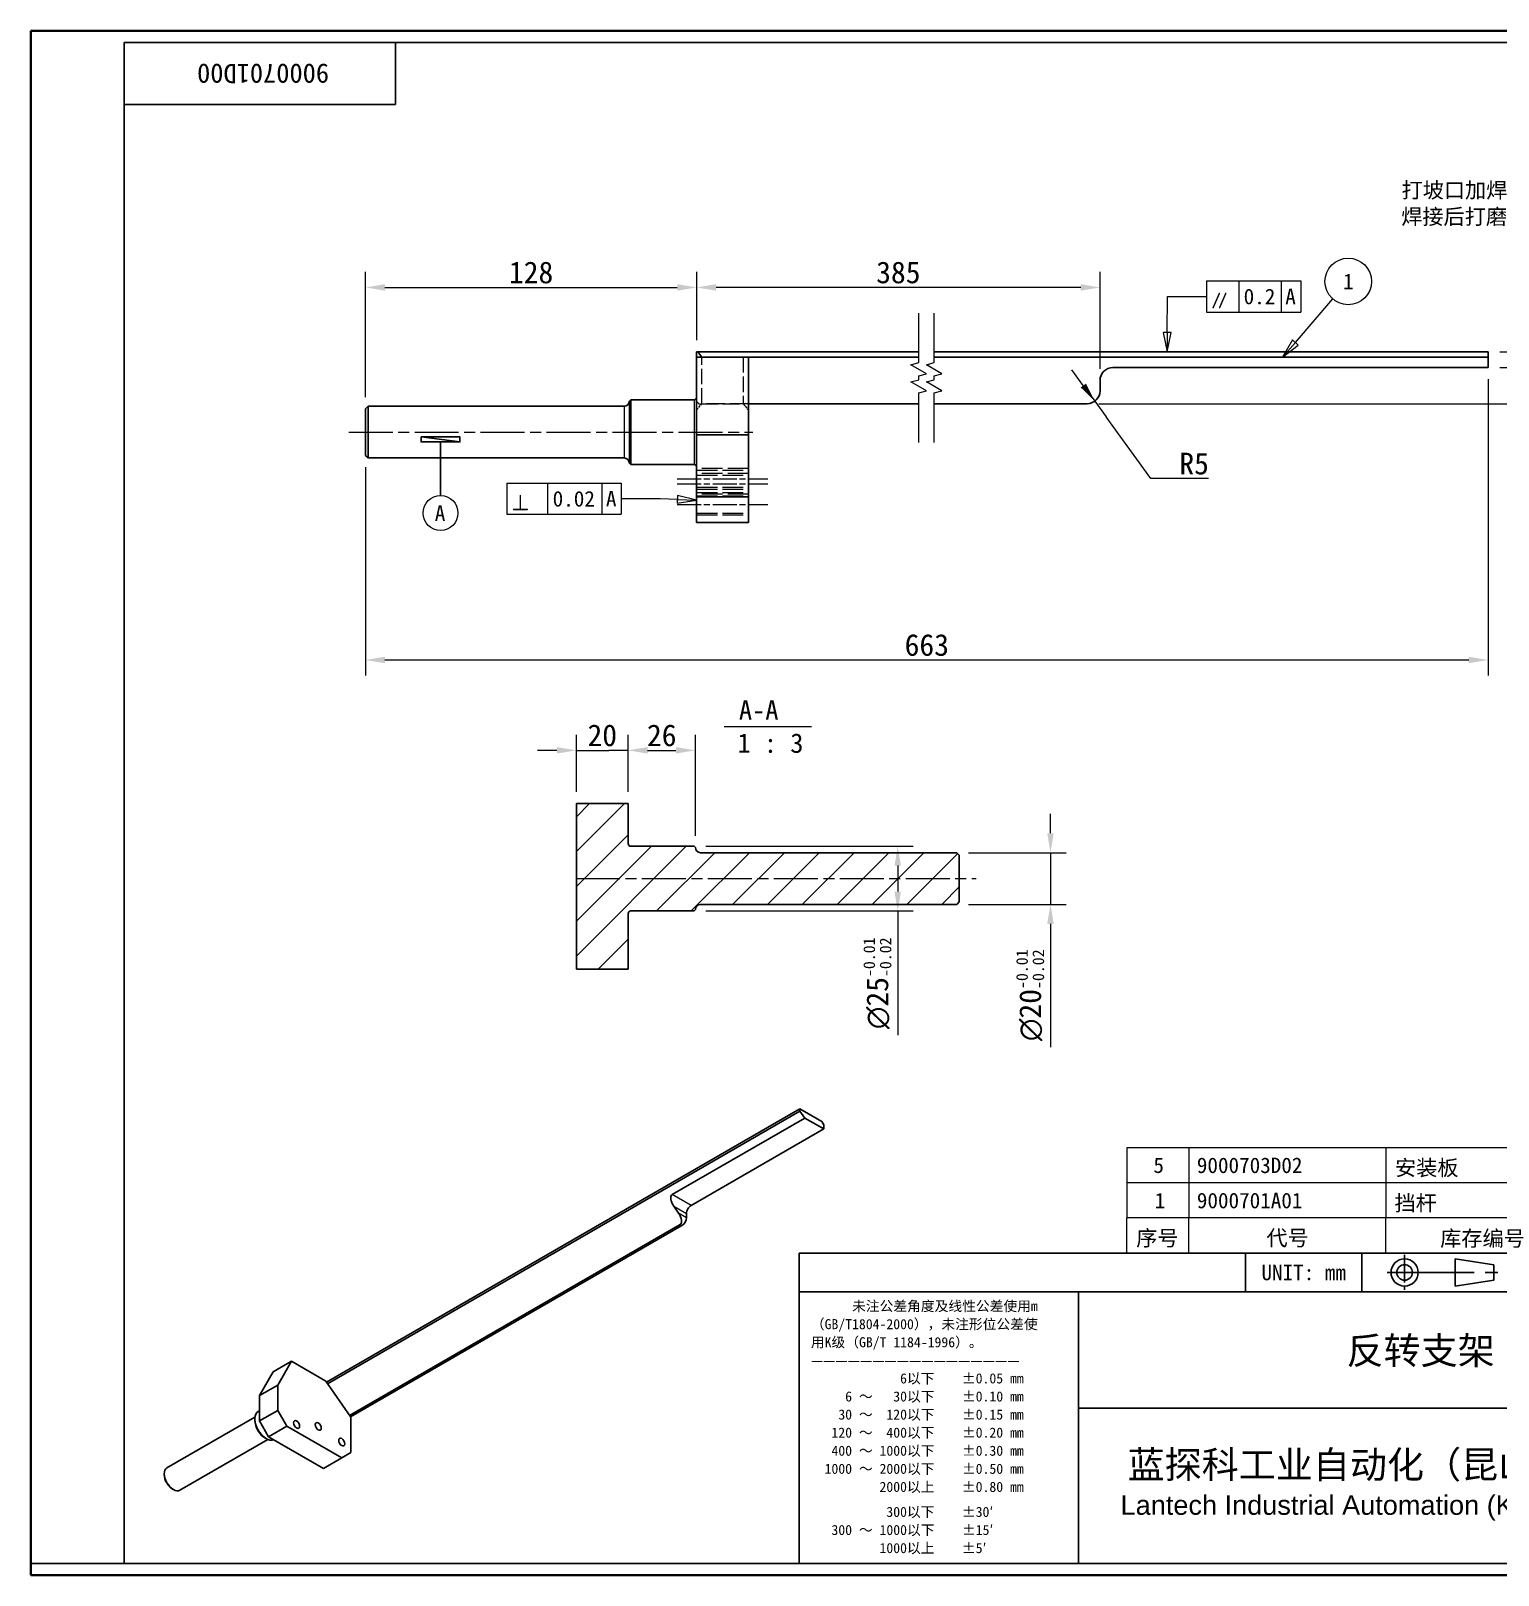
# Model space of a CAD drawing. Header units: millimetres. Extents: x 18 to 875, y 16 to 614.
# Drawn here: x 18 to 585, y 16 to 614 of the extents above; entities that cross this region are included whole.
import ezdxf
from ezdxf.enums import TextEntityAlignment as Align

# ---------------------------------------------------------------- set-up
doc = ezdxf.new("R2010")
doc.units = ezdxf.units.MM
doc.header["$LTSCALE"] = 3
doc.linetypes.add('CHAIN', pattern=[0.3543, 0.2362, -0.0295, 0.0591, -0.0295])
doc.linetypes.add('DASHED', pattern=[0.2067, 0.1654, -0.0413])
for name, color, linetype, lineweight in [('1', 7, 'Continuous', 18), ('剖面线 (ISO)', 7, 'Continuous', 18), ('可见 (ISO)', 7, 'Continuous', 25), ('可见窄的 (ISO)', 7, 'Continuous', 18), ('图框 (ISO)', 7, 'Continuous', 35), ('标题 (ISO)', 7, 'Continuous', 25)]:
    doc.layers.add(name, color=color, linetype=linetype, lineweight=lineweight)
for name, color, linetype, lineweight, true_color in [('中心线 (ISO)', 1, 'CHAIN', 18, 0xff0000), ('尺寸 (ISO)', 7, 'Continuous', 18, 0x008000), ('折线 (ISO)', 7, 'Continuous', 18, 0x008000), ('符号 (ISO)', 7, 'Continuous', 18, 0x008000), ('隐藏 (ISO)', 5, 'DASHED', 18, 0x0000ff)]:
    doc.layers.add(name, color=color, linetype=linetype, lineweight=lineweight, true_color=true_color)
doc.styles.add('HZ_33', font='simfang.ttf')
doc.styles.add('文本样式100', font='AIGDT___.TTF')
doc.styles.add('文本样式164', font='SimSun.ttf')
doc.styles.add('文本样式165', font='SimSun.ttf')
doc.styles.add('文本样式74', font='SimSun.ttf')
doc.styles.add('最新国标', font='simfang.ttf')
doc.styles.add('注释文本 (ISO)', font='simfang.ttf')
doc.dimstyles.new('默认 (GB)', dxfattribs={"dimscale": 3, "dimtxt": 2.8, "dimasz": 2.5, "dimexe": 2, "dimexo": 1.5, "dimgap": 0.5, "dimtad": 1, "dimtoh": 1, "dimdsep": 46, "dimtxsty": '最新国标', "dimcen": 0.09, "dimdle": 10, "dimclrd": 256, "dimclre": 256, "dimclrt": 256, "dimaunit": 1, "dimadec": 3, "dimazin": 2, "dimtfac": 0.535714, "dimtmove": 0, "dimatfit": 3, "dimfxl": 0, "dimtolj": 1, "dimtzin": 0, "dimlwd": -1, "dimlwe": -1, "dimarcsym": 0})

# ---------------------------------------------------------------- blocks, each defined once
blk = doc.blocks.new('图框 最新国标')
at = {"layer": '图框 (ISO)'}
for p, q in [((6, 7), (6, 204.5)), ((6, 204.5), (291.5, 204.5)), ((6, 7), (6, 5.5)), ((6, 7), (6, 5.5)), ((291.5, 5.5), (6, 5.5))]:
    blk.add_line(p, q, dxfattribs=at)
at = {"layer": '图框 (ISO)', "color": 7, "linetype": 'Continuous', "lineweight": 25}
for p, q in [((18, 203), (290, 203)), ((18, 7), (18, 203)), ((18, 203), (290, 203)), ((53, 203), (53, 195)), ((53, 195), (18, 195)), ((290, 7), (6, 7)), ((290, 7), (18, 7))]:
    blk.add_line(p, q, dxfattribs=at)
at = {"layer": '图框 (ISO)', "style": '文本样式74'}
blk.add_attdef('零件代号_001', (44.42, 200.25), '', height=2.5, rotation=180, dxfattribs=at)
blk = doc.blocks.new('标题栏 最新国标')
at = {"layer": '标题 (ISO)'}
for p, q in [((381.98, -183.84), (196.98, -183.84)), ((196.98, -183.84), (196.98, -223.84)), ((254.48, -183.84), (254.48, -188.84)), ((269.48, -183.84), (269.48, -188.84)), ((281.48, -188.09), (281.48, -184.59)), ((281.48, -184.59), (286.48, -185.34)), ((289.48, -183.84), (289.48, -188.84)), ((381.98, -223.84), (381.98, -183.84)), ((383.48, -183.84), (383.48, -225.34)), ((286.48, -185.34), (286.48, -187.34)), ((196.98, -188.84), (381.98, -188.84)), ((232.98, -188.84), (232.98, -223.84)), ((286.48, -187.34), (281.48, -188.09)), ((321.98, -188.84), (321.98, -223.84)), ((321.98, -193.84), (381.98, -193.84)), ((321.98, -198.84), (381.98, -198.84)), ((351.98, -198.84), (351.98, -208.84)), ((321.98, -203.84), (232.98, -203.84)), ((321.98, -203.84), (381.98, -203.84)), ((321.98, -208.84), (381.98, -208.84)), ((321.98, -218.84), (381.98, -218.84)), ((196.98, -223.84), (381.98, -223.84)), ((383.48, -225.34), (196.98, -225.34))]:
    blk.add_line(p, q, dxfattribs=at)
at = {"layer": '标题 (ISO)', "linetype": 'CHAIN', "ltscale": 5.000333}
blk.add_line((274.98, -184.09), (274.98, -188.59), dxfattribs=at)
at = {"layer": '标题 (ISO)', "linetype": 'CHAIN', "ltscale": 15.834605}
blk.add_line((272.73, -186.34), (286.98, -186.34), dxfattribs=at)
at = {"layer": '标题 (ISO)'}
for radius in [1.75, 1]:
    blk.add_circle((274.98, -186.34), radius, dxfattribs=at)
at = {"layer": '1', "style": '文本样式164'}
for s, p in [('材 料', (299.48, -186.34)), ('UNIT: mm', (261.98, -186.34)), ('设 计', (327.98, -191.34)), ('制 图', (327.98, -196.34)), ('比 例', (327.98, -201.34)), ('重 量', (357.98, -201.34)), ('共 3  张', (336.98, -206.34)), ('第 1  张', (366.98, -206.34))]:
    blk.add_text(s, height=2, dxfattribs=at).set_placement(p, align=Align.MIDDLE_CENTER)
at = {"layer": '标题 (ISO)', "char_height": 2, "style": '注释文本 (ISO)'}
for s, insert, attachment_point, line_spacing_factor in [('{\\fSimSun|b0|i0|c134|p2;\\H0.65x;      未注公差角度及线性公差使用m\\P（GB/T1804-2000），未注形位公差使\\P用K级（GB/T 1184-1996）。\\P—————————————————\\P             6以下    ±0.05 mm\\P     6 ～   30以下    ±0.10 mm\\P    30 ～  120以下    ±0.15 mm\\P   120 ～  400以下    ±0.20 mm\\P   400 ～ 1000以下    ±0.30 mm\\P  1000 ～ 2000以下    ±0.50 mm\\P          2000以上    ±0.80 mm\\P\\H0.38462x;\\P\\H2.6x;           300以下    ±30′\\P   300 ～ 1000以下    ±15′\\P          1000以上    ±5′}', (198.48, -206.34), 4, 1.075116), ('{\\fMicrosoft YaHei|b0|i0|c134|p34;\\H1.75x;蓝探科工业自动化（昆山）有限公司\\P\\fArial|b0|i0|c0|p34;\\H0.71429x;Lantech Industrial Automation (Kunshan) Co., Ltd\\fFangSong|b0|i0|c134|p49;.\\H1.15195x; }', (277.48, -213.84), 5, 0.978695)]:
    blk.add_mtext(s, dxfattribs=dict(at, insert=insert, attachment_point=attachment_point, line_spacing_factor=line_spacing_factor))
at = {"layer": '标题 (ISO)', "attachment_point": 5, "style": '注释文本 (ISO)'}
for s, insert, char_height in [('\\fFangSong|b0|i0;零件号', (327.98, -211.84), 2), ('\\fSimSun|b0|i0;{\\H1.6000;未经蓝探科事先书面同意，严禁复制或发布此文件。}', (351.98, -221.34), 1.6)]:
    blk.add_mtext(s, dxfattribs=dict(at, insert=insert, char_height=char_height))
at = {"layer": '标题 (ISO)', "style": '注释文本 (ISO)'}
blk.add_attdef('材料', text='', height=2, dxfattribs=at).set_placement((324.48, -186.34), align=Align.MIDDLE_CENTER)
at = {"layer": '标题 (ISO)'}
for tag, p, height, style in [('设计人_001', (349.92, -192.16), 2, '注释文本 (ISO)'), ('库存编号_001', (267.5, -198.16), 3.5, '文本样式165'), ('设计人_001', (349.92, -197.16), 2, '注释文本 (ISO)'), ('视图比例_001', (339.26, -202.33), 2, '注释文本 (ISO)'), ('质量\\P3;_001', (371.53, -202.3), 2, '注释文本 (ISO)'), ('零件代号_001', (345.49, -215.59), 3.5, '文本样式165')]:
    blk.add_attdef(tag, p, '', height=height, dxfattribs=dict(at, style=style))
blk = doc.blocks.new('*D5')
at = {"layer": 'Defpoints', "color": 0, "transparency": 16777216}
for p in [(275.35, 514.32), (275.35, 489.38), (431.28, 478.38)]:
    blk.add_point(p, dxfattribs=at)
at = {"layer": '尺寸 (ISO)', "color": 116, "true_color": 0x00803f, "transparency": 16777216}
for p, q in [((275.35, 493.88), (275.35, 520.32)), ((431.28, 482.88), (431.28, 520.32)), ((423.78, 514.32), (282.85, 514.32))]:
    blk.add_line(p, q, dxfattribs=at)
for points in [[(282.85, 515.57), (282.85, 513.07), (275.35, 514.32)], [(423.78, 515.57), (423.78, 513.07), (431.28, 514.32)]]:
    blk.add_solid(points, dxfattribs=at)
at = {"layer": '尺寸 (ISO)', "transparency": 16777216, "insert": (353.31, 520.07), "char_height": 8.4, "attachment_point": 5, "style": '最新国标'}
blk.add_mtext('\\A1;385', dxfattribs=at)
blk = doc.blocks.new('*D6')
at = {"layer": 'Defpoints', "color": 0, "transparency": 16777216}
for p in [(275.35, 514.32), (275.35, 489.38), (147.35, 467.38)]:
    blk.add_point(p, dxfattribs=at)
at = {"layer": '尺寸 (ISO)', "color": 116, "true_color": 0x00803f, "transparency": 16777216}
for p, q in [((147.35, 471.88), (147.35, 520.32)), ((275.35, 493.88), (275.35, 520.32)), ((154.85, 514.32), (267.85, 514.32))]:
    blk.add_line(p, q, dxfattribs=at)
for points in [[(154.85, 515.57), (154.85, 513.07), (147.35, 514.32)], [(267.85, 515.57), (267.85, 513.07), (275.35, 514.32)]]:
    blk.add_solid(points, dxfattribs=at)
at = {"layer": '尺寸 (ISO)', "transparency": 16777216, "insert": (211.35, 520.07), "char_height": 8.4, "attachment_point": 5, "style": '最新国标'}
blk.add_mtext('\\A1;128', dxfattribs=at)
blk = doc.blocks.new('*D7')
at = {"layer": 'Defpoints', "color": 0, "transparency": 16777216}
for p in [(581.28, 483.38), (147.35, 449.38), (581.28, 370.29)]:
    blk.add_point(p, dxfattribs=at)
at = {"layer": '尺寸 (ISO)', "color": 116, "true_color": 0x00803f, "transparency": 16777216}
for p, q in [((581.28, 478.88), (581.28, 364.29)), ((147.35, 444.88), (147.35, 364.29)), ((154.85, 370.29), (573.78, 370.29))]:
    blk.add_line(p, q, dxfattribs=at)
for points in [[(154.85, 371.54), (154.85, 369.04), (147.35, 370.29)], [(573.78, 371.54), (573.78, 369.04), (581.28, 370.29)]]:
    blk.add_solid(points, dxfattribs=at)
at = {"layer": '尺寸 (ISO)', "transparency": 16777216, "insert": (364.31, 376.04), "char_height": 8.4, "attachment_point": 5, "style": '最新国标'}
blk.add_mtext('\\A1;663', dxfattribs=at)
blk = doc.blocks.new('引出序号1')
at = {"layer": '符号 (ISO)'}
for p, q in [((168.92, 164.35), (173.77, 169.95)), ((168.54, 164.68), (167.28, 162.46)), ((168.92, 164.35), (167.28, 162.46)), ((167.28, 162.46), (169.3, 164.02)), ((169.3, 164.02), (168.54, 164.68))]:
    blk.add_line(p, q, dxfattribs=at)
at = {"layer": '符号 (ISO)', "flags": 128}
blk.add_lwpolyline([(168.54, 164.68), (167.28, 162.46), (169.3, 164.02), (168.54, 164.68)], dxfattribs=at)
at = {"layer": '符号 (ISO)'}
blk.add_circle((175.74, 172.21), 3, dxfattribs=at)
blk.add_solid([(168.54, 164.68), (167.28, 162.46), (169.3, 164.02), (168.54, 164.68)], dxfattribs=at)
at = {"layer": '符号 (ISO)', "insert": (175.74, 172.21), "char_height": 2, "attachment_point": 5, "style": '注释文本 (ISO)'}
blk.add_mtext('1', dxfattribs=at)
blk = doc.blocks.new('*D9')
at = {"layer": 'Defpoints', "color": 0, "transparency": 16777216}
for p in [(581.28, 489.38), (426.28, 469.38), (620.46, 469.38)]:
    blk.add_point(p, dxfattribs=at)
at = {"layer": '尺寸 (ISO)', "color": 116, "true_color": 0x00803f, "transparency": 16777216}
for p, q in [((620.46, 496.88), (620.46, 504.38)), ((585.78, 489.38), (626.46, 489.38)), ((620.46, 489.38), (620.46, 481.88)), ((620.46, 481.88), (620.46, 476.88)), ((620.46, 469.38), (620.46, 476.88)), ((430.78, 469.38), (626.46, 469.38)), ((620.46, 461.88), (620.46, 454.38))]:
    blk.add_line(p, q, dxfattribs=at)
for points in [[(619.21, 496.88), (621.71, 496.88), (620.46, 489.38)], [(619.21, 461.88), (621.71, 461.88), (620.46, 469.38)]]:
    blk.add_solid(points, dxfattribs=at)
at = {"layer": '尺寸 (ISO)', "transparency": 16777216, "insert": (614.71, 479.38), "char_height": 8.4, "attachment_point": 5, "rotation": 90, "style": '最新国标'}
blk.add_mtext('\\A1;20', dxfattribs=at)
blk = doc.blocks.new('*D10')
at = {"layer": 'Defpoints', "color": 0, "transparency": 16777216}
for p in [(581.28, 489.38), (581.28, 483.38), (598.66, 483.38)]:
    blk.add_point(p, dxfattribs=at)
at = {"layer": '尺寸 (ISO)', "color": 116, "true_color": 0x00803f, "transparency": 16777216}
for p, q in [((598.66, 496.88), (598.66, 523.13)), ((585.78, 489.38), (604.66, 489.38)), ((598.66, 483.38), (598.66, 489.38)), ((585.78, 483.38), (604.66, 483.38)), ((598.66, 475.88), (598.66, 468.38))]:
    blk.add_line(p, q, dxfattribs=at)
for points in [[(597.41, 496.88), (599.91, 496.88), (598.66, 489.38)], [(597.41, 475.88), (599.91, 475.88), (598.66, 483.38)]]:
    blk.add_solid(points, dxfattribs=at)
at = {"layer": '尺寸 (ISO)', "transparency": 16777216, "insert": (592.91, 519.15), "char_height": 8.4, "attachment_point": 5, "rotation": 90, "style": '最新国标'}
blk.add_mtext('\\A1;6', dxfattribs=at)
blk = doc.blocks.new('GDT 标识符号(&T)1')
at = {"layer": '符号 (ISO)'}
for p, q in [((157.46, 172.27), (169.61, 172.27)), ((157.46, 172.27), (157.46, 168.27)), ((161.62, 172.27), (161.62, 168.27)), ((167.11, 172.27), (167.11, 168.27)), ((169.61, 172.27), (169.61, 168.27)), ((152.41, 165.63), (152.46, 170.27)), ((152.46, 170.27), (157.46, 170.27)), ((157.46, 168.27), (169.61, 168.27)), ((151.91, 165.63), (152.39, 163.13)), ((152.91, 165.62), (151.91, 165.63)), ((152.41, 165.63), (152.39, 163.13)), ((152.39, 163.13), (152.91, 165.62))]:
    blk.add_line(p, q, dxfattribs=at)
at = {"layer": '符号 (ISO)', "flags": 128}
blk.add_lwpolyline([(151.91, 165.63), (152.39, 163.13), (152.91, 165.62), (151.91, 165.63)], dxfattribs=at)
at = {"layer": '符号 (ISO)'}
blk.add_solid([(151.91, 165.63), (152.39, 163.13), (152.91, 165.62), (151.91, 165.63)], dxfattribs=at)
at = {"layer": '符号 (ISO)', "char_height": 2, "attachment_point": 7}
for s, insert, style in [('0.2', (162.26, 169.24), '注释文本 (ISO)'), ('A', (167.62, 169.27), '注释文本 (ISO)'), ('f', (158.12, 168.73), '文本样式100')]:
    blk.add_mtext(s, dxfattribs=dict(at, insert=insert, style=style))
blk = doc.blocks.new('*D16')
at = {"layer": 'Defpoints', "color": 0, "transparency": 16777216}
for p in [(426.28, 474.38), (429.21, 470.33)]:
    blk.add_point(p, dxfattribs=at)
at = {"layer": '尺寸 (ISO)', "color": 116, "true_color": 0x00803f, "transparency": 16777216}
for p, q in [((424.81, 476.4), (420.42, 482.48)), ((426.28, 474.38), (429.21, 470.33)), ((429.21, 470.33), (433.6, 464.25)), ((450.84, 440.42), (433.6, 464.25)), ((473.2, 440.42), (450.84, 440.42))]:
    blk.add_line(p, q, dxfattribs=at)
blk.add_solid([(425.82, 477.14), (423.8, 475.67), (429.21, 470.33)], dxfattribs=at)
at = {"layer": '尺寸 (ISO)', "transparency": 16777216, "insert": (467.63, 446.16), "char_height": 8.4, "attachment_point": 5, "style": '最新国标'}
blk.add_mtext('\\A1;R5', dxfattribs=at)
blk = doc.blocks.new('明细栏')
at = {"layer": '符号 (ISO)'}
for p, q in [((290, 60.58), (147.2, 60.58)), ((147.2, 60.58), (147.2, 51.53)), ((155.2, 60.58), (155.2, 51.53)), ((180.6, 60.58), (180.6, 51.53)), ((206, 60.58), (206, 51.53)), ((214, 60.58), (214, 51.53)), ((232, 60.58), (232, 51.53)), ((252, 60.58), (252, 51.53)), ((272, 60.58), (272, 51.53)), ((290, 60.58), (290, 51.53)), ((290, 56.05), (147.2, 56.05)), ((290, 51.53), (147.2, 51.53)), ((147.2, 47), (147.2, 51.53)), ((155.2, 47), (155.2, 51.53)), ((180.6, 47), (180.6, 51.53)), ((206, 47), (206, 51.53)), ((214, 47), (214, 51.53)), ((232, 47), (232, 51.53)), ((252, 47), (252, 51.53)), ((272, 47), (272, 51.53)), ((290, 47), (290, 51.53)), ((290, 47), (147.2, 47))]:
    blk.add_line(p, q, dxfattribs=at)
at = {"layer": '符号 (ISO)', "char_height": 2, "attachment_point": 7, "style": '注释文本 (ISO)'}
for s, insert in [('5', (150.63, 57.29)), ('9000703D02', (156.23, 57.28)), ('安装板', (181.76, 56.76)), ('1', (209.61, 57.3)), ('SUS304', (215.03, 57.28)), ('1.08 kg', (233.26, 56.85)), ('1.08 kg', (253.26, 56.85)), ('1', (150.81, 52.77)), ('9000701A01', (156.23, 52.74)), ('挡杆', (181.7, 52.24)), ('1', (209.61, 52.77)), ('SUS304', (215.03, 52.75)), ('1.11 kg', (233.26, 52.32)), ('1.11 kg', (253.26, 52.32)), ('序号', (148.42, 47.71)), ('代号', (165.19, 47.73)), ('库存编号', (187.58, 47.66)), ('数量', (207.21, 47.72)), ('材料', (220.21, 47.68)), ('重量', (239.33, 47.78)), ('总重', (259.36, 47.75)), ('备注', (278.25, 47.74))]:
    blk.add_mtext(s, dxfattribs=dict(at, insert=insert))
blk = doc.blocks.new('焊接符号标识符1')
at = {"layer": '符号 (ISO)'}
for p, q in [((211.5, 182.44), (207.79, 186.15)), ((211.5, 182.44), (207.79, 178.74)), ((227.5, 182.44), (211.5, 182.44)), ((217.5, 182.44), (221.5, 182.44)), ((221.5, 182.44), (217.5, 178.44)), ((217.5, 178.44), (217.5, 182.44)), ((245.83, 162.02), (227.5, 182.44)), ((246.21, 162.35), (245.46, 161.68)), ((245.46, 161.68), (247.5, 160.16)), ((245.83, 162.02), (247.5, 160.16)), ((247.5, 160.16), (246.21, 162.35))]:
    blk.add_line(p, q, dxfattribs=at)
at = {"layer": '符号 (ISO)', "linetype": 'DASHED', "ltscale": 12.901145}
blk.add_line((227.5, 183.49), (211.5, 183.49), dxfattribs=at)
at = {"layer": '符号 (ISO)', "flags": 128}
blk.add_lwpolyline([(245.46, 161.68), (247.5, 160.16), (246.21, 162.35), (245.46, 161.68)], dxfattribs=at)
at = {"layer": '符号 (ISO)'}
blk.add_solid([(245.46, 161.68), (247.5, 160.16), (246.21, 162.35), (245.46, 161.68)], dxfattribs=at)
at = {"layer": '符号 (ISO)', "char_height": 2, "attachment_point": 7, "style": '注释文本 (ISO)'}
for s, insert in [('打坡口加焊丝焊接', (182.6, 182.75)), ('焊接后打磨平整', (182.56, 179.34))]:
    blk.add_mtext(s, dxfattribs=dict(at, insert=insert))
blk = doc.blocks.new('*D20')
at = {"layer": 'Defpoints', "color": 0, "transparency": 16777216}
for p in [(375.86, 295.78), (412.12, 295.78), (375.86, 275.78)]:
    blk.add_point(p, dxfattribs=at)
at = {"layer": '尺寸 (ISO)', "color": 116, "true_color": 0x00803f, "transparency": 16777216}
for p, q in [((412.12, 303.28), (412.12, 310.78)), ((380.36, 295.78), (418.12, 295.78)), ((412.12, 295.78), (412.12, 275.78)), ((380.36, 275.78), (418.12, 275.78)), ((412.12, 268.28), (412.12, 220.58))]:
    blk.add_line(p, q, dxfattribs=at)
for points in [[(410.87, 303.28), (413.37, 303.28), (412.12, 295.78)], [(410.87, 268.28), (413.37, 268.28), (412.12, 275.78)]]:
    blk.add_solid(points, dxfattribs=at)
at = {"layer": '尺寸 (ISO)', "transparency": 16777216, "insert": (404.25, 240.68), "char_height": 8.4, "attachment_point": 5, "rotation": 90, "style": '最新国标'}
blk.add_mtext('\\A1;{\\fAIGDT|b0|i0;\\ln}\\fFangSong|b0|i0;20{\\H4.5;\\S-0.01^ -0.02;}', dxfattribs=at)
blk = doc.blocks.new('*D21')
at = {"layer": 'Defpoints', "color": 0, "transparency": 16777216}
for p in [(274.36, 298.28), (353.06, 298.28), (274.36, 273.28)]:
    blk.add_point(p, dxfattribs=at)
at = {"layer": '尺寸 (ISO)', "color": 116, "true_color": 0x00803f, "transparency": 16777216}
for p, q in [((278.86, 298.28), (359.06, 298.28)), ((353.06, 290.78), (353.06, 280.78)), ((278.86, 273.28), (359.06, 273.28)), ((353.06, 273.28), (353.06, 225.2))]:
    blk.add_line(p, q, dxfattribs=at)
for points in [[(351.81, 290.78), (354.31, 290.78), (353.06, 298.28)], [(351.81, 280.78), (354.31, 280.78), (353.06, 273.28)]]:
    blk.add_solid(points, dxfattribs=at)
at = {"layer": '尺寸 (ISO)', "transparency": 16777216, "insert": (345.19, 245.3), "char_height": 8.4, "attachment_point": 5, "rotation": 90, "style": '最新国标'}
blk.add_mtext('\\A1;{\\fAIGDT|b0|i0;\\ln}\\fFangSong|b0|i0;25{\\H4.5;\\S-0.01^ -0.02;}', dxfattribs=at)
blk = doc.blocks.new('*D22')
at = {"layer": 'Defpoints', "color": 0, "transparency": 16777216}
for p in [(248.86, 335.36), (228.86, 314.78), (248.86, 314.78)]:
    blk.add_point(p, dxfattribs=at)
at = {"layer": '尺寸 (ISO)', "color": 116, "true_color": 0x00803f, "transparency": 16777216}
for p, q in [((228.86, 319.28), (228.86, 341.36)), ((248.86, 319.28), (248.86, 341.36)), ((221.36, 335.36), (213.86, 335.36)), ((228.86, 335.36), (236.36, 335.36)), ((236.36, 335.36), (241.36, 335.36)), ((248.86, 335.36), (241.36, 335.36)), ((256.36, 335.36), (263.86, 335.36))]:
    blk.add_line(p, q, dxfattribs=at)
for points in [[(221.36, 336.61), (221.36, 334.11), (228.86, 335.36)], [(256.36, 336.61), (256.36, 334.11), (248.86, 335.36)]]:
    blk.add_solid(points, dxfattribs=at)
at = {"layer": '尺寸 (ISO)', "transparency": 16777216, "insert": (238.86, 341.11), "char_height": 8.4, "attachment_point": 5, "style": '最新国标'}
blk.add_mtext('\\A1;20', dxfattribs=at)
blk = doc.blocks.new('*D23')
at = {"layer": 'Defpoints', "color": 0, "transparency": 16777216}
for p in [(274.86, 335.36), (248.86, 314.78), (274.86, 297.78)]:
    blk.add_point(p, dxfattribs=at)
at = {"layer": '尺寸 (ISO)', "color": 116, "true_color": 0x00803f, "transparency": 16777216}
for p, q in [((248.86, 319.28), (248.86, 341.36)), ((274.86, 302.28), (274.86, 341.36)), ((256.36, 335.36), (267.36, 335.36))]:
    blk.add_line(p, q, dxfattribs=at)
for points in [[(256.36, 336.61), (256.36, 334.11), (248.86, 335.36)], [(267.36, 336.61), (267.36, 334.11), (274.86, 335.36)]]:
    blk.add_solid(points, dxfattribs=at)
at = {"layer": '尺寸 (ISO)', "transparency": 16777216, "insert": (261.86, 341.11), "char_height": 8.4, "attachment_point": 5, "style": '最新国标'}
blk.add_mtext('\\A1;26', dxfattribs=at)
blk = doc.blocks.new('基准标识符号1')
at = {"layer": '符号 (ISO)', "lineweight": 25}
for p, q in [((58.78, 150.29), (58.78, 151.54)), ((58.78, 151.54), (58.78, 150.29)), ((58.78, 150.29), (58.78, 144.62))]:
    blk.add_line(p, q, dxfattribs=at)
at = {"layer": '符号 (ISO)', "lineweight": 25, "flags": 128}
for points in [[(56.28, 152.17), (61.28, 152.17), (61.28, 151.54), (56.28, 152.17)], [(56.28, 152.17), (61.28, 151.54), (61.28, 151.54), (56.28, 152.17)], [(56.28, 152.17), (61.28, 151.54), (56.28, 151.54), (56.28, 152.17)], [(56.28, 152.17), (56.28, 151.54), (56.28, 152.17), (56.28, 152.17)]]:
    blk.add_lwpolyline(points, dxfattribs=at)
at = {"layer": '符号 (ISO)'}
blk.add_circle((58.78, 142.37), 2.25, dxfattribs=at)
for points in [[(56.28, 152.17), (61.28, 152.17), (61.28, 151.54), (56.28, 152.17)], [(56.28, 152.17), (61.28, 151.54), (61.28, 151.54), (56.28, 152.17)], [(56.28, 152.17), (61.28, 151.54), (56.28, 151.54), (56.28, 152.17)], [(56.28, 152.17), (56.28, 151.54), (56.28, 152.17)]]:
    blk.add_solid(points, dxfattribs=at)
at = {"layer": '符号 (ISO)', "insert": (58.04, 141.35), "char_height": 2, "attachment_point": 7, "style": '注释文本 (ISO)'}
blk.add_mtext('A', dxfattribs=at)
blk = doc.blocks.new('GDT 标识符号(&T)2')
at = {"layer": '符号 (ISO)'}
for p, q in [((67.33, 146.21), (82.07, 146.21)), ((67.33, 146.21), (67.33, 142.21)), ((72.58, 146.21), (72.58, 142.21)), ((79.57, 146.21), (79.57, 142.21)), ((82.07, 146.21), (82.07, 142.21)), ((87.07, 144.21), (82.07, 144.21)), ((89.28, 144.13), (87.07, 144.21)), ((89.3, 144.63), (89.27, 143.63)), ((89.27, 143.63), (91.78, 144.04)), ((89.28, 144.13), (91.78, 144.04)), ((91.78, 144.04), (89.3, 144.63)), ((67.33, 142.21), (82.07, 142.21))]:
    blk.add_line(p, q, dxfattribs=at)
at = {"layer": '符号 (ISO)', "flags": 128}
blk.add_lwpolyline([(89.27, 143.63), (91.78, 144.04), (89.3, 144.63), (89.27, 143.63)], dxfattribs=at)
at = {"layer": '符号 (ISO)'}
blk.add_solid([(89.27, 143.63), (91.78, 144.04), (89.3, 144.63), (89.27, 143.63)], dxfattribs=at)
at = {"layer": '符号 (ISO)', "char_height": 2, "attachment_point": 7}
for s, insert, style in [('b', (67.98, 142.73), '文本样式100'), ('0.02', (73.23, 143.17), '注释文本 (ISO)'), ('A', (80.09, 143.21), '注释文本 (ISO)')]:
    blk.add_mtext(s, dxfattribs=dict(at, insert=insert, style=style))

msp = doc.modelspace()

# ---------------------------------------------------------------- hatches: boundary and pattern name
at = {"layer": '剖面线 (ISO)'}
h = msp.add_hatch(dxfattribs=at)
h.set_pattern_fill('ANSI31', color=256, scale=76.2, style=0)
h.set_pattern_definition([(45, (0, 0), (-6.7352, 6.7352), [])])
edge = h.paths.add_edge_path()
edge.add_line((228.8577, 314.7812), (228.8577, 250.7812))
edge.add_line((228.8577, 250.7812), (248.8577, 250.7812))
edge.add_line((248.8577, 250.7812), (248.8577, 272.2812))
edge.add_ellipse((249.8577, 272.2812), major_axis=(0, 1), ratio=1, start_angle=0, end_angle=90, ccw=False)
edge.add_line((249.8577, 273.2812), (274.3577, 273.2812))
edge.add_line((274.3577, 273.2812), (274.8577, 273.7812))
edge.add_ellipse((276.8577, 273.7812), major_axis=(0, 2), ratio=1, start_angle=0, end_angle=90, ccw=False)
edge.add_line((276.8577, 275.7812), (375.8577, 275.7812))
edge.add_line((375.8577, 275.7812), (376.8577, 276.7812))
edge.add_line((376.8577, 276.7812), (376.8577, 294.7812))
edge.add_line((376.8577, 294.7812), (375.8577, 295.7812))
edge.add_line((375.8577, 295.7812), (276.8577, 295.7812))
edge.add_ellipse((276.8577, 297.7812), major_axis=(-2, 0), ratio=1, start_angle=0, end_angle=90, ccw=False)
edge.add_line((274.8577, 297.7812), (274.3577, 298.2812))
edge.add_line((274.3577, 298.2812), (249.8577, 298.2812))
edge.add_ellipse((249.8577, 299.2812), major_axis=(-1, 0), ratio=1, start_angle=0, end_angle=90, ccw=False)
edge.add_line((248.8577, 299.2812), (248.8577, 314.7812))
edge.add_line((248.8577, 314.7812), (228.8577, 314.7812))

# ---------------------------------------------------------------- linework, layer by layer
at = {"layer": '中心线 (ISO)', "ltscale": 23.990969}
for p, q in [((140.8454, 458.378), (297.0699, 458.378)), ((228.6936, 285.7812), (383.3577, 285.7812))]:
    msp.add_line(p, q, dxfattribs=at)
at = {"layer": '中心线 (ISO)', "ltscale": 12.963986}
for p, q in [((267.8454, 440.378), (302.8454, 440.378)), ((267.8454, 438.378), (302.8454, 438.378)), ((267.8454, 430.378), (302.8454, 430.378))]:
    msp.add_line(p, q, dxfattribs=at)
at = {"layer": '可见 (ISO)'}
for p, q in [((275.7454, 489.378), (275.3454, 489.378)), ((275.3454, 489.378), (275.3454, 487.378)), ((275.3454, 487.378), (275.3454, 457.378)), ((275.3454, 487.378), (295.3454, 487.378)), ((361.1726, 489.378), (275.7454, 489.378)), ((277.3454, 487.378), (275.7454, 489.378)), ((361.1726, 487.378), (295.3454, 487.378)), ((295.3454, 457.378), (295.3454, 487.378)), ((581.276, 489.378), (367.1726, 489.378)), ((581.276, 487.378), (367.1726, 487.378)), ((581.276, 489.378), (581.276, 487.378)), ((581.276, 487.378), (581.276, 483.378)), ((431.276, 474.378), (431.276, 478.378)), ((436.276, 483.378), (581.276, 483.378)), ((147.3454, 467.378), (148.3454, 468.378)), ((147.3454, 467.378), (147.3454, 449.378)), ((148.3454, 448.378), (148.3454, 468.378)), ((148.3454, 468.378), (247.3454, 468.378)), ((249.3454, 470.378), (249.8454, 470.878)), ((249.3454, 446.378), (249.3454, 470.378)), ((249.8454, 445.878), (249.8454, 470.878)), ((249.8454, 470.878), (274.3454, 470.878)), ((361.1726, 469.378), (295.3454, 469.378)), ((426.276, 469.378), (367.1726, 469.378)), ((275.3454, 457.378), (275.3454, 433.378)), ((275.3454, 457.378), (295.3454, 457.378)), ((295.3454, 433.378), (295.3454, 457.378)), ((147.3454, 449.378), (148.3454, 448.378)), ((148.3454, 448.378), (247.3454, 448.378)), ((249.3454, 446.378), (249.8454, 445.878)), ((249.8454, 445.878), (274.3454, 445.878)), ((275.3454, 423.378), (275.3454, 433.378)), ((275.3454, 433.378), (295.3454, 433.378)), ((295.3454, 433.378), (295.3454, 423.378)), ((295.3454, 423.378), (275.3454, 423.378)), ((228.8577, 314.7812), (228.8577, 250.7812)), ((248.8577, 314.7812), (228.8577, 314.7812)), ((248.8577, 299.2812), (248.8577, 314.7812)), ((274.3577, 298.2812), (249.8577, 298.2812)), ((274.8577, 297.7812), (274.3577, 298.2812)), ((375.8577, 295.7812), (276.8577, 295.7812)), ((376.8577, 294.7812), (375.8577, 295.7812)), ((376.8577, 276.7812), (376.8577, 294.7812)), ((276.8577, 275.7812), (375.8577, 275.7812)), ((375.8577, 275.7812), (376.8577, 276.7812)), ((248.8577, 250.7812), (248.8577, 272.2812)), ((249.8577, 273.2812), (274.3577, 273.2812)), ((274.3577, 273.2812), (274.8577, 273.7812)), ((228.8577, 250.7812), (248.8577, 250.7812)), ((315.2798, 196.7357), (132.2907, 91.0869)), ((315.2798, 195.9192), (132.6947, 90.5037)), ((265.9002, 163.5996), (317.1654, 193.1976)), ((323.7651, 191.8367), (315.2798, 196.7357)), ((315.2798, 196.7357), (315.2798, 195.9192)), ((315.2798, 195.9192), (317.1654, 193.1976)), ((317.1654, 193.1976), (324.4722, 188.979)), ((323.7651, 191.8367), (324.4722, 190.612)), ((324.4722, 188.979), (273.207, 159.381)), ((324.4722, 188.979), (324.4722, 190.612)), ((268.3751, 156.4552), (266.4894, 159.1769)), ((271.4392, 156.3191), (271.4392, 154.6861)), ((268.9643, 152.0325), (141.18, 78.2562)), ((269.6714, 151.6243), (141.5841, 77.673)), ((111.6331, 95.0819), (118.7041, 99.1644)), ((113.4008, 89.9788), (118.7041, 99.1644)), ((118.7041, 99.1644), (132.0213, 91.4757)), ((111.6331, 95.0819), (106.3298, 85.8963)), ((106.3298, 85.8963), (113.4008, 89.9788)), ((113.4008, 80.1808), (113.4008, 89.9788)), ((141.6851, 77.5272), (132.0213, 91.4757)), ((106.3298, 85.8963), (106.3298, 76.0983)), ((70.5957, 57.9748), (104.6064, 77.6109)), ((105.8564, 79.776), (106.3298, 80.0492)), ((106.3298, 76.0983), (113.4008, 80.1808)), ((113.4008, 80.1808), (116.9364, 74.0571)), ((104.562, 76.7107), (104.562, 76.9148)), ((109.8653, 69.9746), (106.3298, 76.0983)), ((116.9364, 74.0571), (109.8653, 69.9746)), ((138.1496, 61.8097), (116.9364, 74.0571)), ((141.6851, 77.5272), (141.6851, 63.8509)), ((75.5957, 49.3146), (109.6064, 68.9506)), ((108.8046, 69.3622), (108.9814, 69.2602)), ((109.8653, 69.9746), (131.0785, 57.7272)), ((131.0785, 57.7272), (138.1496, 61.8097)), ((138.1496, 61.8097), (141.6851, 63.8509)), ((69.5602, 55.2777), (69.5602, 55.6859)), ((72.7422, 49.7663), (73.0957, 49.5622))]:
    msp.add_line(p, q, dxfattribs=at)
for centre, radius, start, end in [((436.276, 478.378), 5, 90, 180), ((274.3454, 471.878), 1, 270, 0), ((426.276, 474.378), 5, 270, 0), ((247.3454, 470.378), 2, 270, 0), ((247.3454, 446.378), 2, 0, 90), ((274.3454, 444.878), 1, 0, 90), ((249.8577, 299.2812), 1, 180, 270), ((276.8577, 297.7812), 2, 180, 270), ((276.8577, 273.7812), 2, 90, 180), ((249.8577, 272.2812), 1, 90, 180)]:
    msp.add_arc(centre, radius, start, end, dxfattribs=at)
for centre, major_axis, ratio, start_param, end_param in [((268.2572, 160.1975), (-2.448, 3.3428), 0.49046577, 6.22981747, 7.8006138), ((266.6073, 155.4346), (2.448, -3.3428), 0.49046577, 6.22981747, 7.8006138), ((273.207, 157.3398), (1.25, 2.1651), 0.57735027, 0.78539816, 2.35619449), ((269.6714, 153.6655), (1.25, 2.1651), 0.57735027, 3.92699082, 5.49778714), ((108.9814, 74.3633), (-3.125, 5.4127), 0.57735027, 0, 3.0636777), ((108.8046, 74.2612), (3, -5.1962), 0.57735027, 3.92699082, 5.49778714), ((73.0957, 53.6447), (-2.5, 4.3301), 0.57735027, 0, 3.14159265), ((72.7422, 53.4406), (-2.25, 3.8971), 0.57735027, 0.78539816, 2.35619449)]:
    msp.add_ellipse(centre, major_axis=major_axis, ratio=ratio, start_param=start_param, end_param=end_param, dxfattribs=at)
for centre in [(120.6996, 74.7421), (129.0808, 73.9858), (138.1496, 67.9334)]:
    msp.add_ellipse(centre, major_axis=(-0.8309, 1.4391), ratio=0.57735027, dxfattribs=at)
at = {"layer": '可见窄的 (ISO)'}
for p, q in [((247.3454, 468.378), (247.3454, 448.378)), ((274.3454, 470.878), (274.3454, 445.878)), ((273.207, 159.381), (265.9002, 163.5996)), ((266.4894, 159.1769), (271.4392, 156.3191)), ((271.4392, 154.6861), (268.3751, 156.4552)), ((268.9643, 152.0325), (269.6714, 151.6243))]:
    msp.add_line(p, q, dxfattribs=at)
msp.add_ellipse((108.0975, 73.853), major_axis=(-2.5, 4.3301), ratio=0.57735027, start_param=0.68981709, end_param=2.45177556, dxfattribs=at)
at = {"layer": '折线 (ISO)', "flags": 128}
for points in [[(361.1726, 454.378), (361.1726, 473.5088), (364.1726, 474.3127), (358.1726, 477.7768), (361.1726, 478.5806), (361.1726, 480.1755), (364.1726, 480.9793), (358.1726, 484.4434), (361.1726, 485.2473), (361.1726, 504.378)], [(367.1726, 454.378), (367.1726, 473.5088), (370.1726, 474.3127), (364.1726, 477.7768), (367.1726, 478.5806), (367.1726, 480.1755), (370.1726, 480.9793), (364.1726, 484.4434), (367.1726, 485.2473), (367.1726, 504.378)]]:
    msp.add_lwpolyline(points, dxfattribs=at)
at = {"layer": '符号 (ISO)'}
msp.add_line((286.0156, 344.628), (319.6998, 344.628), dxfattribs=at)
at = {"layer": '隐藏 (ISO)', "ltscale": 12.094824}
for p, q in [((277.3454, 469.378), (277.3454, 487.378)), ((277.3454, 469.378), (277.3454, 487.378)), ((293.3454, 487.378), (293.3454, 469.378))]:
    msp.add_line(p, q, dxfattribs=at)
at = {"layer": '隐藏 (ISO)', "ltscale": 0.812967}
msp.add_line((275.3454, 470.378), (276.1454, 469.378), dxfattribs=at)
at = {"layer": '隐藏 (ISO)', "ltscale": 2.032568}
for p, q in [((275.3454, 466.878), (277.3454, 469.378)), ((293.3454, 469.378), (295.3454, 466.878))]:
    msp.add_line(p, q, dxfattribs=at)
at = {"layer": '隐藏 (ISO)', "ltscale": 1.480726}
msp.add_line((276.1454, 469.378), (277.3454, 469.378), dxfattribs=at)
at = {"layer": '隐藏 (ISO)', "ltscale": 14.513788}
msp.add_line((295.3454, 469.378), (277.3454, 469.378), dxfattribs=at)
at = {"layer": '隐藏 (ISO)', "ltscale": 12.901145}
msp.add_line((277.3454, 469.378), (293.3454, 469.378), dxfattribs=at)
at = {"layer": '隐藏 (ISO)', "ltscale": 16.126431}
for p, q in [((295.3454, 444.378), (275.3454, 444.378)), ((275.3454, 443.7015), (295.3454, 443.7015)), ((295.3454, 442.378), (275.3454, 442.378)), ((275.3454, 441.7015), (295.3454, 441.7015)), ((275.3454, 437.0545), (295.3454, 437.0545)), ((275.3454, 436.378), (295.3454, 436.378)), ((275.3454, 435.0545), (295.3454, 435.0545)), ((295.3454, 434.378), (275.3454, 434.378)), ((275.3454, 433.7015), (295.3454, 433.7015)), ((275.3454, 427.0545), (295.3454, 427.0545)), ((275.3454, 426.378), (295.3454, 426.378))]:
    msp.add_line(p, q, dxfattribs=at)

# ---------------------------------------------------------------- block references
at = {"xscale": 3, "yscale": 3, "zscale": 3}
msp.add_blockref('图框 最新国标', (0, 0), dxfattribs=at).add_auto_attribs({'零件代号_001': '9000701D00'})
ref = msp.add_blockref('标题栏 最新国标', (-275.9476, 692.5328), dxfattribs=dict(xscale=3, yscale=3, zscale=3))
ref.add_attrib('零件代号_001', '9000701D00', (760.5168, 45.75), dxfattribs={"layer": '标题 (ISO)', "height": 10.5, "style": '文本样式165'})
ref.add_attrib('库存编号_001', '反转支架', (526.5545, 98.0447), dxfattribs={"layer": '标题 (ISO)', "height": 10.5, "style": '文本样式165'})
ref.add_attrib('质量\\P3;_001', '无', (838.6286, 85.62), dxfattribs={"layer": '标题 (ISO)', "height": 6, "style": '注释文本 (ISO)'})
ref.add_attrib('视图比例_001', '1 : 3', (741.84, 85.5514), dxfattribs={"layer": '标题 (ISO)', "height": 6, "style": '注释文本 (ISO)'})
ref.add_attrib('设计人_001', 'zhengxiaobo', (773.8114, 116.0486), dxfattribs={"layer": '标题 (ISO)', "height": 6, "style": '注释文本 (ISO)'})
ref.add_attrib('设计人_001', 'zhengxiaobo', (773.8114, 101.0486), dxfattribs={"layer": '标题 (ISO)', "height": 6, "style": '注释文本 (ISO)'})
at = {"layer": '符号 (ISO)', "xscale": 3, "yscale": 3, "zscale": 3}
for name in ['焊接符号标识符1', '引出序号1', 'GDT 标识符号(&T)1', '基准标识符号1', 'GDT 标识符号(&T)2', '明细栏']:
    msp.add_blockref(name, (0, 0), dxfattribs=at)

# ---------------------------------------------------------------- texts
at = {"layer": '符号 (ISO)', "char_height": 7.5, "attachment_point": 7, "style": 'HZ_33'}
for s, insert in [('A-A ', (291.6776, 347.2117)), (' 1 : 3', (286.0156, 334.2812))]:
    msp.add_mtext(s, dxfattribs=dict(at, insert=insert))

# ---------------------------------------------------------------- dimensions: what is measured, and where the dimension line sits
at = {"layer": '尺寸 (ISO)', "color": 116, "true_color": 0x00803f}
for base, p1, p2, angle, override, picture, middle in [((275.3454, 514.3172), (147.3454, 467.378), (275.3454, 489.378), 180, {"dimgap": 0.5, "dimtoh": 0, "dimdec": 2, "dimtol": 0, "dimlim": 0, "dimtp": 0, "dimtm": 0, "dimtdec": 2, "dimtofl": 0, "dimatfit": 1}, '*D6', (211.3454, 514.3172)), ((598.6555, 483.378), (581.276, 489.378), (581.276, 483.378), 90, {"dimgap": 0.5, "dimtoh": 0, "dimdec": 2, "dimtol": 0, "dimlim": 0, "dimtp": 0, "dimtm": 0, "dimtdec": 2, "dimtofl": 1, "dimatfit": 1}, '*D10', (598.6555, 519.1539)), ((620.4602, 469.378), (581.276, 489.378), (426.276, 469.378), 90, {"dimgap": 0.5, "dimtoh": 0, "dimdec": 2, "dimtol": 0, "dimlim": 0, "dimtp": 0, "dimtm": 0, "dimtdec": 2, "dimtofl": 0}, '*D9', (620.4602, 479.378)), ((248.8577, 335.359), (228.8577, 314.7812), (248.8577, 314.7812), 180, {"dimgap": 0.5, "dimtoh": 0, "dimdec": 2, "dimtol": 0, "dimlim": 0, "dimtp": 0, "dimtm": 0, "dimtdec": 2, "dimtofl": 0}, '*D22', (238.8577, 335.359))]:
    dim = msp.add_linear_dim(base=base, p1=p1, p2=p2, angle=angle, dimstyle='默认 (GB)', override=override, dxfattribs=at)
    dim.commit()
    dim.dimension.update_dxf_attribs({"geometry": picture, "text_midpoint": middle, "dimtype": 160})
for base, p1, p2, angle, text, override, picture, middle in [((275.3454, 514.3172), (431.276, 478.378), (275.3454, 489.378), 180, '385', {"dimgap": 0.5, "dimtoh": 0, "dimdec": 2, "dimlfac": 2.469047, "dimtol": 0, "dimlim": 0, "dimtp": 0, "dimtm": 0, "dimtdec": 2, "dimtofl": 0, "dimatfit": 1}, '*D5', (353.3107, 514.3172)), ((581.276, 370.2927), (147.3454, 449.378), (581.276, 483.378), 180, '663', {"dimgap": 0.5, "dimtoh": 0, "dimdec": 2, "dimlfac": 1.527894, "dimtol": 0, "dimlim": 0, "dimtp": 0, "dimtm": 0, "dimtdec": 2, "dimtofl": 0, "dimatfit": 1}, '*D7', (364.3107, 370.2927)), ((412.1184, 295.7812), (375.8577, 275.7812), (375.8577, 295.7812), 270, '{\\fAIGDT|b0|i0;\\ln}\\fFangSong|b0|i0;<>', {"dimgap": 0.5, "dimtoh": 0, "dimdec": 2, "dimtol": 1, "dimlim": 0, "dimtp": -0.007, "dimtm": 0.02, "dimtdec": 2, "dimtofl": 1, "dimatfit": 1}, '*D20', (412.1184, 240.6805)), ((353.0573, 298.2812), (274.3577, 273.2812), (274.3577, 298.2812), 270, '{\\fAIGDT|b0|i0;\\ln}\\fFangSong|b0|i0;<>', {"dimgap": 0.5, "dimtoh": 0, "dimdec": 2, "dimtol": 1, "dimlim": 0, "dimtp": -0.007, "dimtm": 0.02, "dimtdec": 2, "dimtofl": 0, "dimatfit": 2}, '*D21', (353.0573, 245.2985))]:
    dim = msp.add_linear_dim(base=base, p1=p1, p2=p2, angle=angle, text=text, dimstyle='默认 (GB)', override=override, dxfattribs=at)
    dim.commit()
    dim.dimension.update_dxf_attribs({"geometry": picture, "text_midpoint": middle, "dimtype": 160})
dim = msp.add_radius_dim(center=(426.276, 474.378), mpoint=(429.2062, 470.3266), dimstyle='默认 (GB)', override={"dimgap": 0.5, "dimtih": 1, "dimdec": 2, "dimlfac": 1, "dimcen": 0, "dimtol": 0, "dimlim": 0, "dimtp": 0, "dimtm": 0, "dimtdec": 2}, dxfattribs=at)
dim.commit()
dim.dimension.update_dxf_attribs({"geometry": '*D16', "text_midpoint": (467.6271, 440.4152), "dimtype": 164})
dim = msp.add_linear_dim(base=(274.8577, 335.359), p1=(248.8577, 314.7812), p2=(274.8577, 297.7812), dimstyle='默认 (GB)', override={"dimgap": 0.5, "dimtoh": 0, "dimdec": 2, "dimtol": 0, "dimlim": 0, "dimtp": 0, "dimtm": 0, "dimtdec": 2, "dimtofl": 0, "dimatfit": 1}, dxfattribs=at)
dim.commit()
dim.dimension.update_dxf_attribs({"geometry": '*D23', "text_midpoint": (261.8577, 335.359), "dimtype": 160})

doc.saveas('drawing.dxf')
